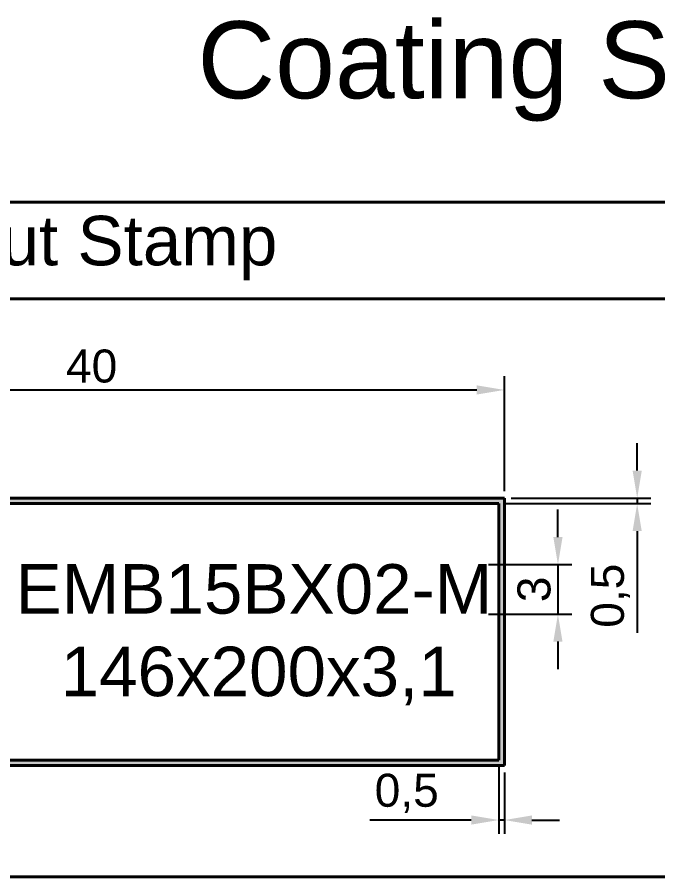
# Model space of a CAD drawing. Header units: millimetres. Extents: x 2977 to 3722, y 961 to 1309.
# Drawn here: x 3029.9 to 3088.1, y 1231.3 to 1309.5 of the extents above; entities that cross this region are included whole.
import ezdxf

# ---------------------------------------------------------------- set-up
doc = ezdxf.new("R2010")
doc.units = ezdxf.units.MM
doc.layers.add('AM_0', color=7, linetype='Continuous', lineweight=40)
doc.layers.add('AM_5', color=1, linetype='Continuous', lineweight=25)
doc.styles.get("Standard").update_dxf_attribs({"font": 'arial.ttf'})
doc.dimstyles.new('ISO-25', dxfattribs={"dimtxt": 3, "dimasz": 2.5, "dimexe": 1.25, "dimexo": 0.625, "dimtad": 1, "dimtxsty": 'Standard', "dimcen": 2.5, "dimadec": 0, "dimazin": 0, "dimtfac": 1, "dimtmove": 0, "dimatfit": 3, "dimfxl": 1, "dimarcsym": 0})

# ---------------------------------------------------------------- blocks, each defined once
blk = doc.blocks.new('*D15')
at = {"layer": 'AM_5', "color": 0, "lineweight": -2, "transparency": 16777216}
for p, q in [((2999.17, 1266.387), (2999.17, 1276.846)), ((3074.166, 1266.387), (3074.166, 1276.846)), ((3001.67, 1275.596), (3071.666, 1275.596))]:
    blk.add_line(p, q, dxfattribs=at)
at = {"layer": 'AM_5', "color": 0, "transparency": 16777216}
for points in [[(3001.67, 1276.013), (3001.67, 1275.179), (2999.17, 1275.596)], [(3071.666, 1276.013), (3071.666, 1275.179), (3074.166, 1275.596)]]:
    blk.add_solid(points, dxfattribs=at)
at = {"layer": 'Defpoints', "color": 0, "transparency": 16777216}
for p in [(3074.166, 1275.596), (2999.17, 1265.762), (3074.166, 1265.762)]:
    blk.add_point(p, dxfattribs=at)
at = {"layer": 'AM_5', "color": 0, "transparency": 16777216, "insert": (3036.668, 1277.753), "char_height": 3, "attachment_point": 5}
blk.add_mtext('40', dxfattribs=at)
blk = doc.blocks.new('*D18')
at = {"layer": 'AM_5', "color": 0, "lineweight": -2, "transparency": 16777216}
for p, q in [((3073.666, 1241.322), (3073.666, 1235.251)), ((3074.166, 1240.822), (3074.166, 1235.251)), ((3071.166, 1236.501), (3061.932, 1236.501)), ((3074.166, 1236.501), (3073.666, 1236.501)), ((3076.666, 1236.501), (3079.166, 1236.501))]:
    blk.add_line(p, q, dxfattribs=at)
at = {"layer": 'AM_5', "color": 0, "transparency": 16777216}
for points in [[(3071.166, 1236.917), (3071.166, 1236.084), (3073.666, 1236.501)], [(3076.666, 1236.917), (3076.666, 1236.084), (3074.166, 1236.501)]]:
    blk.add_solid(points, dxfattribs=at)
at = {"layer": 'Defpoints', "color": 0, "transparency": 16777216}
for p in [(3073.666, 1241.947), (3074.166, 1241.447), (3074.166, 1236.501)]:
    blk.add_point(p, dxfattribs=at)
at = {"layer": 'AM_5', "color": 0, "transparency": 16777216, "insert": (3065.299, 1238.928), "char_height": 3, "attachment_point": 5}
blk.add_mtext('0,5', dxfattribs=at)
blk = doc.blocks.new('*D19')
at = {"layer": 'AM_5', "color": 0, "lineweight": -2, "transparency": 16777216}
for p, q in [((3086.236, 1268.262), (3086.236, 1270.762)), ((3074.291, 1265.262), (3087.486, 1265.262)), ((3074.791, 1265.762), (3087.486, 1265.762)), ((3086.236, 1265.762), (3086.236, 1265.262)), ((3086.236, 1262.762), (3086.236, 1253.527))]:
    blk.add_line(p, q, dxfattribs=at)
at = {"layer": 'AM_5', "color": 0, "transparency": 16777216}
for points in [[(3085.819, 1268.262), (3086.653, 1268.262), (3086.236, 1265.762)], [(3085.819, 1262.762), (3086.653, 1262.762), (3086.236, 1265.262)]]:
    blk.add_solid(points, dxfattribs=at)
at = {"layer": 'Defpoints', "color": 0, "transparency": 16777216}
for p in [(3073.666, 1265.262), (3074.166, 1265.762), (3086.236, 1265.262)]:
    blk.add_point(p, dxfattribs=at)
at = {"layer": 'AM_5', "color": 0, "transparency": 16777216, "insert": (3083.808, 1256.894), "char_height": 3, "attachment_point": 5, "rotation": 90}
blk.add_mtext('0,5', dxfattribs=at)
blk = doc.blocks.new('*D88')
at = {"layer": 'AM_5', "color": 0, "lineweight": -2, "transparency": 16777216}
for p, q in [((3079.036, 1262.221), (3079.036, 1264.721)), ((3072.717, 1259.721), (3080.286, 1259.721)), ((3079.036, 1259.721), (3079.036, 1255.219)), ((3072.717, 1255.219), (3080.286, 1255.219)), ((3079.036, 1252.719), (3079.036, 1250.219))]:
    blk.add_line(p, q, dxfattribs=at)
at = {"layer": 'AM_5', "color": 0, "transparency": 16777216}
for points in [[(3078.619, 1262.221), (3079.452, 1262.221), (3079.036, 1259.721)], [(3078.619, 1252.719), (3079.452, 1252.719), (3079.036, 1255.219)]]:
    blk.add_solid(points, dxfattribs=at)
at = {"layer": 'Defpoints', "color": 0, "transparency": 16777216}
for p in [(3072.092, 1259.721), (3072.092, 1255.219), (3079.036, 1255.219)]:
    blk.add_point(p, dxfattribs=at)
at = {"layer": 'AM_5', "color": 0, "transparency": 16777216, "insert": (3076.878, 1257.47), "char_height": 3, "attachment_point": 5, "rotation": 90}
blk.add_mtext('3', dxfattribs=at)

msp = doc.modelspace()

# ---------------------------------------------------------------- hatches: boundary and pattern name
at = {"layer": 'AM_0'}
h = msp.add_hatch(color=256, dxfattribs=at)
h.paths.add_polyline_path([(2999.17, 1265.762), (2999.17, 1241.447), (3074.166, 1241.447), (3074.166, 1265.762)])
h.paths.add_polyline_path([(3073.666, 1265.262), (3073.666, 1241.947), (2999.67, 1241.947), (2999.67, 1265.262)], flags=16)

# ---------------------------------------------------------------- linework, layer by layer
for p, q in [((2977.104, 1292.666), (3177.104, 1292.666)), ((2977.104, 1283.892), (3177.104, 1283.892)), ((3074.166, 1265.762), (2999.17, 1265.762)), ((3073.666, 1265.262), (2999.67, 1265.262)), ((3073.666, 1265.262), (3073.666, 1241.947)), ((3074.166, 1265.762), (3074.166, 1241.447)), ((3073.666, 1241.947), (2999.67, 1241.947)), ((3074.166, 1241.447), (2999.17, 1241.447)), ((2977.104, 1231.34), (3177.104, 1231.34))]:
    msp.add_line(p, q, dxfattribs=at)

# ---------------------------------------------------------------- texts
at = {"layer": 'AM_0', "char_height": 2.5, "attachment_point": 1}
for s, width, heights, insert in [('\\pi44.185;{\\H1.2x;\\P\\H1.5556x; \\H0.96429x;\\P\\pi0;\\H1.5556x;Coating Stamp\\H1.1044x; }', 88.37085, [52.552], (3046.278, 1321.613)), ('\\pi44.185;{\\H1.2x;\\P\\H1.5556x; \\H0.96429x;\\P\\H1.1358x; \\H0.88043x;\\P\\pi0;Layout Stamp\\H1.1199x; }', 88.37085, [52.552], (3014.761, 1311.43)), ('\\pi21.299;{\\H1.2x;\\P\\pi0.12384;\\H1.5x;EMB15BX02-M\\H1.0411x; \\H0.9605x;\\P\\pi4.2171;146x200x3,1\\H1.1396x; }', 42.59864, [22.315], (3029.631, 1264.762))]:
    msp.add_mtext_dynamic_manual_height_columns(s, width=width, gutter_width=12.5, heights=heights, dxfattribs=dict(at, insert=insert))

# ---------------------------------------------------------------- dimensions: what is measured, and where the dimension line sits
at = {"layer": 'AM_5'}
dim = msp.add_linear_dim(base=(3074.166, 1275.596), p1=(2999.17, 1265.762), p2=(3074.166, 1265.762), text='40', dimstyle='ISO-25', dxfattribs=at)
dim.commit()
dim.dimension.update_dxf_attribs({"geometry": '*D15', "text_midpoint": (3036.668, 1277.753)})
dim = msp.add_linear_dim(base=(3086.236, 1265.262), p1=(3074.166, 1265.762), p2=(3073.666, 1265.262), angle=90, dimstyle='ISO-25', dxfattribs=at)
dim.commit()
dim.dimension.update_dxf_attribs({"geometry": '*D19', "text_midpoint": (3083.808, 1256.894)})
dim = msp.add_linear_dim(base=(3079.036, 1255.219), p1=(3072.092, 1259.721), p2=(3072.092, 1255.219), angle=90, text='3', dimstyle='ISO-25', dxfattribs=at)
dim.commit()
dim.dimension.update_dxf_attribs({"geometry": '*D88', "text_midpoint": (3076.878, 1257.47)})
dim = msp.add_linear_dim(base=(3074.166, 1236.501), p1=(3073.666, 1241.947), p2=(3074.166, 1241.447), dimstyle='ISO-25', dxfattribs=at)
dim.commit()
dim.dimension.update_dxf_attribs({"geometry": '*D18', "text_midpoint": (3065.299, 1236.501), "dimtype": 160})

doc.saveas('drawing.dxf')
